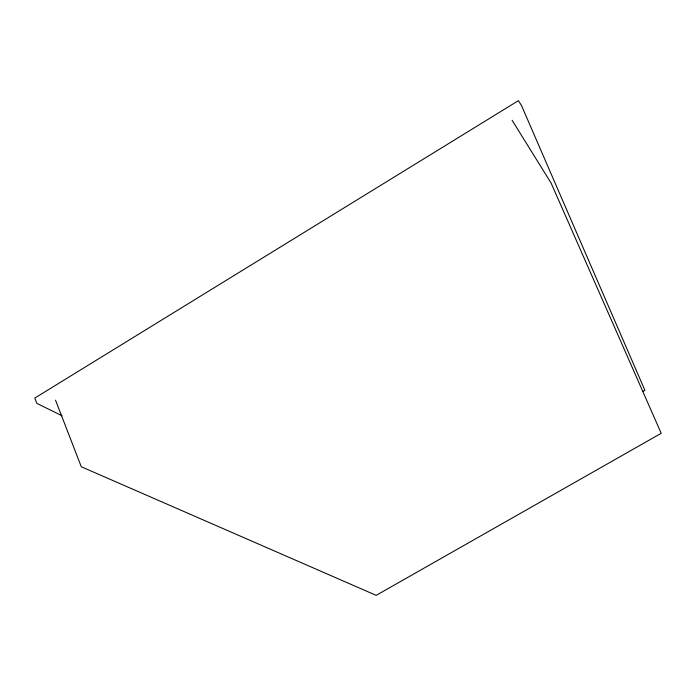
<?xml version="1.0" encoding="UTF-8"?>
<svg xmlns="http://www.w3.org/2000/svg" width="696" height="696" viewBox="0 0 696 696"><rect width="100%" height="100%" fill="white"/><g stroke="black" fill="none" stroke-linecap="round" stroke-linejoin="round"><path stroke-width="1.04" d="M643.034 391.396L644.914 390.317L521.548 105.627L518.424 100.65L34.8 398.06L36.81 403.349L62.101 415.799M512.073 120.225L551.162 183.179L661.2 433.295L376.188 595.35L81.284 466.755L55.532 400.174"/></g></svg>
